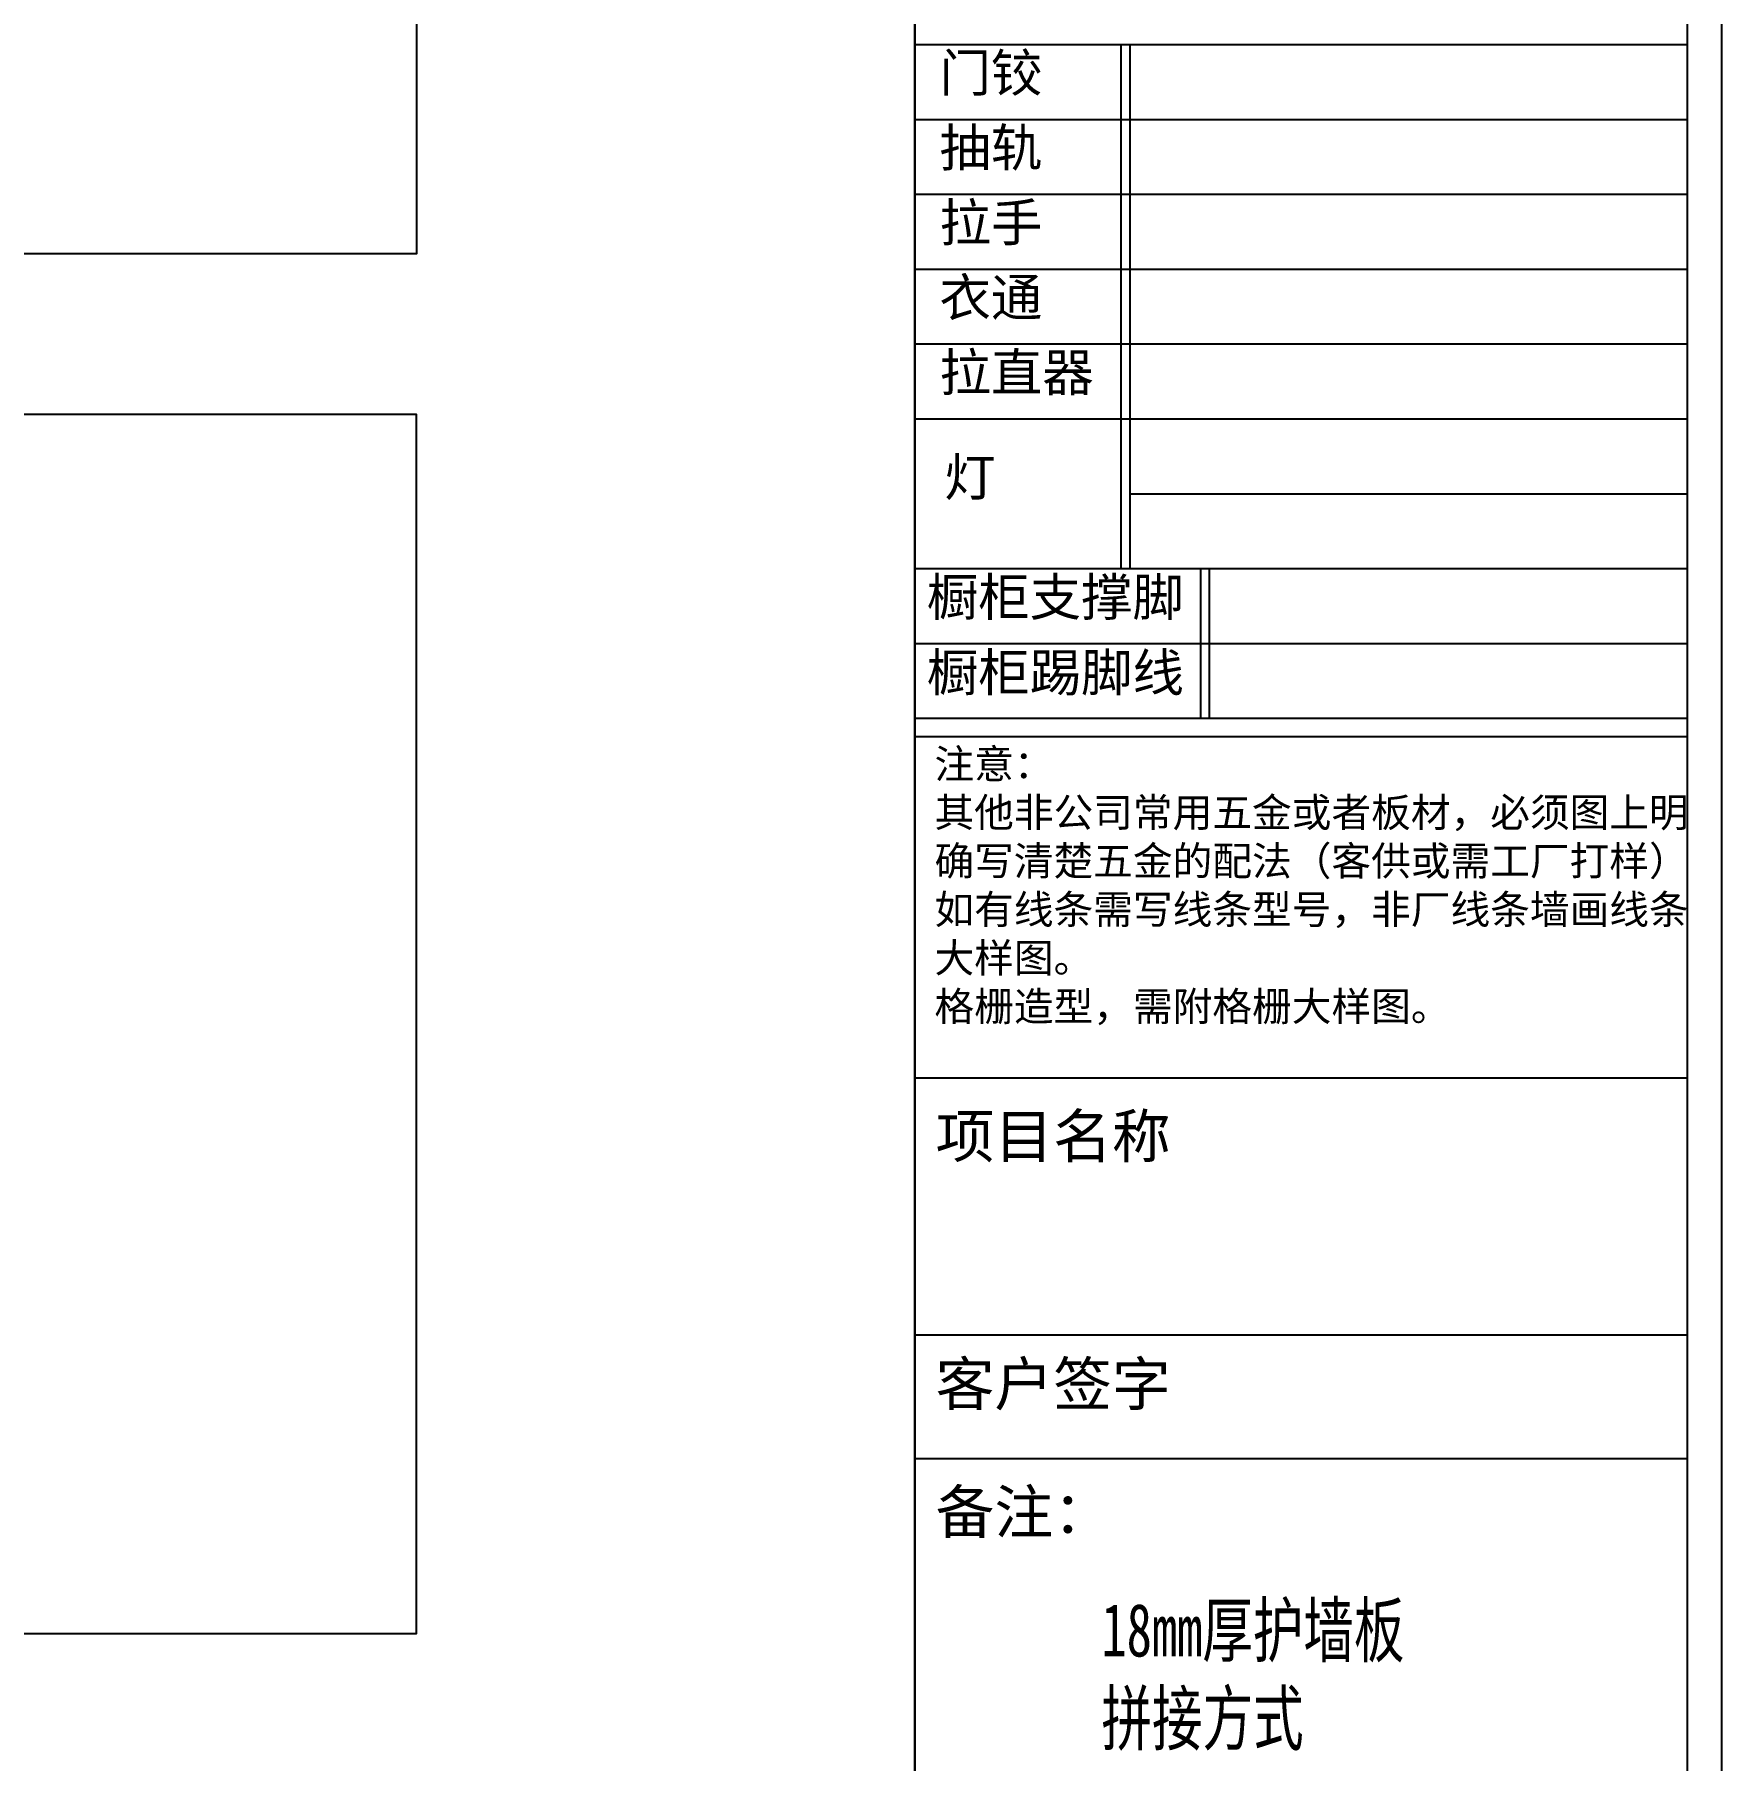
# Model space of a CAD drawing. Header units: millimetres. Extents: x 4862 to 20554, y 7569 to 11262.
# Drawn here: x 6331.3 to 6509.7, y 9832.3 to 10015 of the extents above; entities that cross this region are included whole.
import ezdxf

# ---------------------------------------------------------------- set-up
doc = ezdxf.new("R2010")
doc.units = ezdxf.units.MM
doc.layers.add('0 @ 1', color=7, linetype='Continuous')
doc.styles.get("Standard").update_dxf_attribs({"font": 'arial.ttf'})
doc.styles.add('宋体', font='SimSun.ttf')

# ---------------------------------------------------------------- blocks, each defined once
blk = doc.blocks.new('A$C398a0407')
for p, q in [((8134, 64), (8134, 6784)), ((8134, 3739.6), (9568, 3739.6)), ((8516.8, 3739.6), (8516.8, 3044.2)), ((8533.3, 3739.6), (8533.3, 3044.2)), ((8134, 3600.5), (9568, 3600.5)), ((8134, 3461.4), (9568, 3461.4)), ((8134, 3322.3), (9568, 3322.3)), ((8134, 3183.3), (9568, 3183.3)), ((8134, 3183.3), (9568, 3183.3)), ((8134, 3044.2), (9568, 3044.2)), ((8134, 3044.2), (9568, 3044.2)), ((8516.8, 3044.2), (8516.8, 2766.1)), ((8533.3, 3044.2), (8533.3, 2766.1)), ((8533.3, 2905.1), (9568, 2905.1)), ((8134, 2766.1), (9568, 2766.1)), ((8664.4, 2766.1), (8664.4, 2487.9)), ((8680.9, 2766.1), (8680.9, 2487.9)), ((8134, 2627), (9568, 2627)), ((8134, 2627), (9568, 2627)), ((8134, 2487.9), (9568, 2487.9)), ((8134, 2454.1), (9568, 2454.1)), ((8134, 2454.1), (9568, 2454.1)), ((8134, 2454.1), (9568, 2454.1)), ((8134, 1819.9), (9568, 1819.9)), ((8134, 1342.7), (9568, 1342.7)), ((8134, 1112.5), (9568, 1112.5))]:
    blk.add_line(p, q)
for points in [[(9632, 0), (0, 0), (0, 6848), (9632, 6848)], [(9568, 64), (64, 64), (64, 6784), (9568, 6784)]]:
    blk.add_lwpolyline(points, close=True)
at = {"color": 8, "char_height": 70, "attachment_point": 1, "style": '宋体'}
for s, insert in [('门铰', (8179.9, 3722)), ('抽轨', (8179.9, 3583)), ('拉手', (8179.9, 3443.9)), ('衣通', (8179.9, 3304.8)), ('拉直器', (8179.9, 3165.7)), ('灯', (8188.5, 2970.9)), ('橱柜支撑脚', (8156.4, 2748.2)), ('橱柜踢脚线', (8156.4, 2607.9))]:
    blk.add_mtext_dynamic_manual_height_columns(s, width=580.458, gutter_width=12.2, heights=[0], dxfattribs=dict(at, insert=insert))
at = {"insert": (8170.5, 2430.1), "char_height": 54.045, "attachment_point": 1, "style": '宋体'}
blk.add_mtext_dynamic_manual_height_columns('{\\fMicrosoft YaHei|b0|i0|c134|p34;\\C2;注意：\\P其他非公司常用五金或者板材，必须图上明确写清楚五金的配法（客供或需工厂打样）\\P如有线条需写线条型号，非厂线条墙画线条大样图。\\P格栅造型，需附格栅大样图。}', width=1407.047, gutter_width=8.44, heights=[0], dxfattribs=at)
at = {"layer": '0 @ 1', "color": 30, "char_height": 80, "width": 452.345, "attachment_point": 1}
for s, insert in [('{\\fSimSun|b0|i0|c134|p2;项目名称}', (8172.7, 1751.7)), ('{\\fSimSun|b0|i0|c134|p2;客户签字}', (8172.7, 1291.3)), ('{\\fSimSun|b0|i0|c134|p2;备注：}', (8172.7, 1053.7))]:
    blk.add_mtext(s, dxfattribs=dict(at, insert=insert))
blk = doc.blocks.new('A$Caecb7373')
at = {"color": 1}
blk.add_lwpolyline([(0, 821.76), (1155.84, 821.76), (1155.84, 0), (0, 0)], close=True, dxfattribs=at)

msp = doc.modelspace()

# ---------------------------------------------------------------- linework, layer by layer
for points in [[(6424.394, 9823.577), (5986.233, 9823.577), (5986.233, 10173.838), (6424.394, 10173.838)], [(6116.189, 10142.062), (6371.692, 10142.062), (6371.692, 9991.731), (6116.189, 9991.731)], [(6116.189, 9845.73), (6371.692, 9845.73), (6371.692, 9974.735), (6116.189, 9974.735)]]:
    msp.add_lwpolyline(points, close=True)

# ---------------------------------------------------------------- block references
at = {"xscale": 0.05697241813319785, "yscale": 0.05697241813319785, "zscale": 0.05697241813319785}
msp.add_blockref('A$C398a0407', (5960.981, 9800.845), dxfattribs=at)
at = {"color": 1, "xscale": 0.4747701511099772, "yscale": 0.4747701511099772, "zscale": 0.4747701511099772}
msp.add_blockref('A$Caecb7373', (5960.981, 9800.845), dxfattribs=at)

# ---------------------------------------------------------------- texts
at = {"insert": (6444.143, 9848.886), "char_height": 5.6, "width": 82.81274, "attachment_point": 1, "style": '宋体'}
msp.add_mtext('{\\W0.7;\\C4;18mm厚护墙板\\P拼接方式}', dxfattribs=at)

doc.saveas('drawing.dxf')
